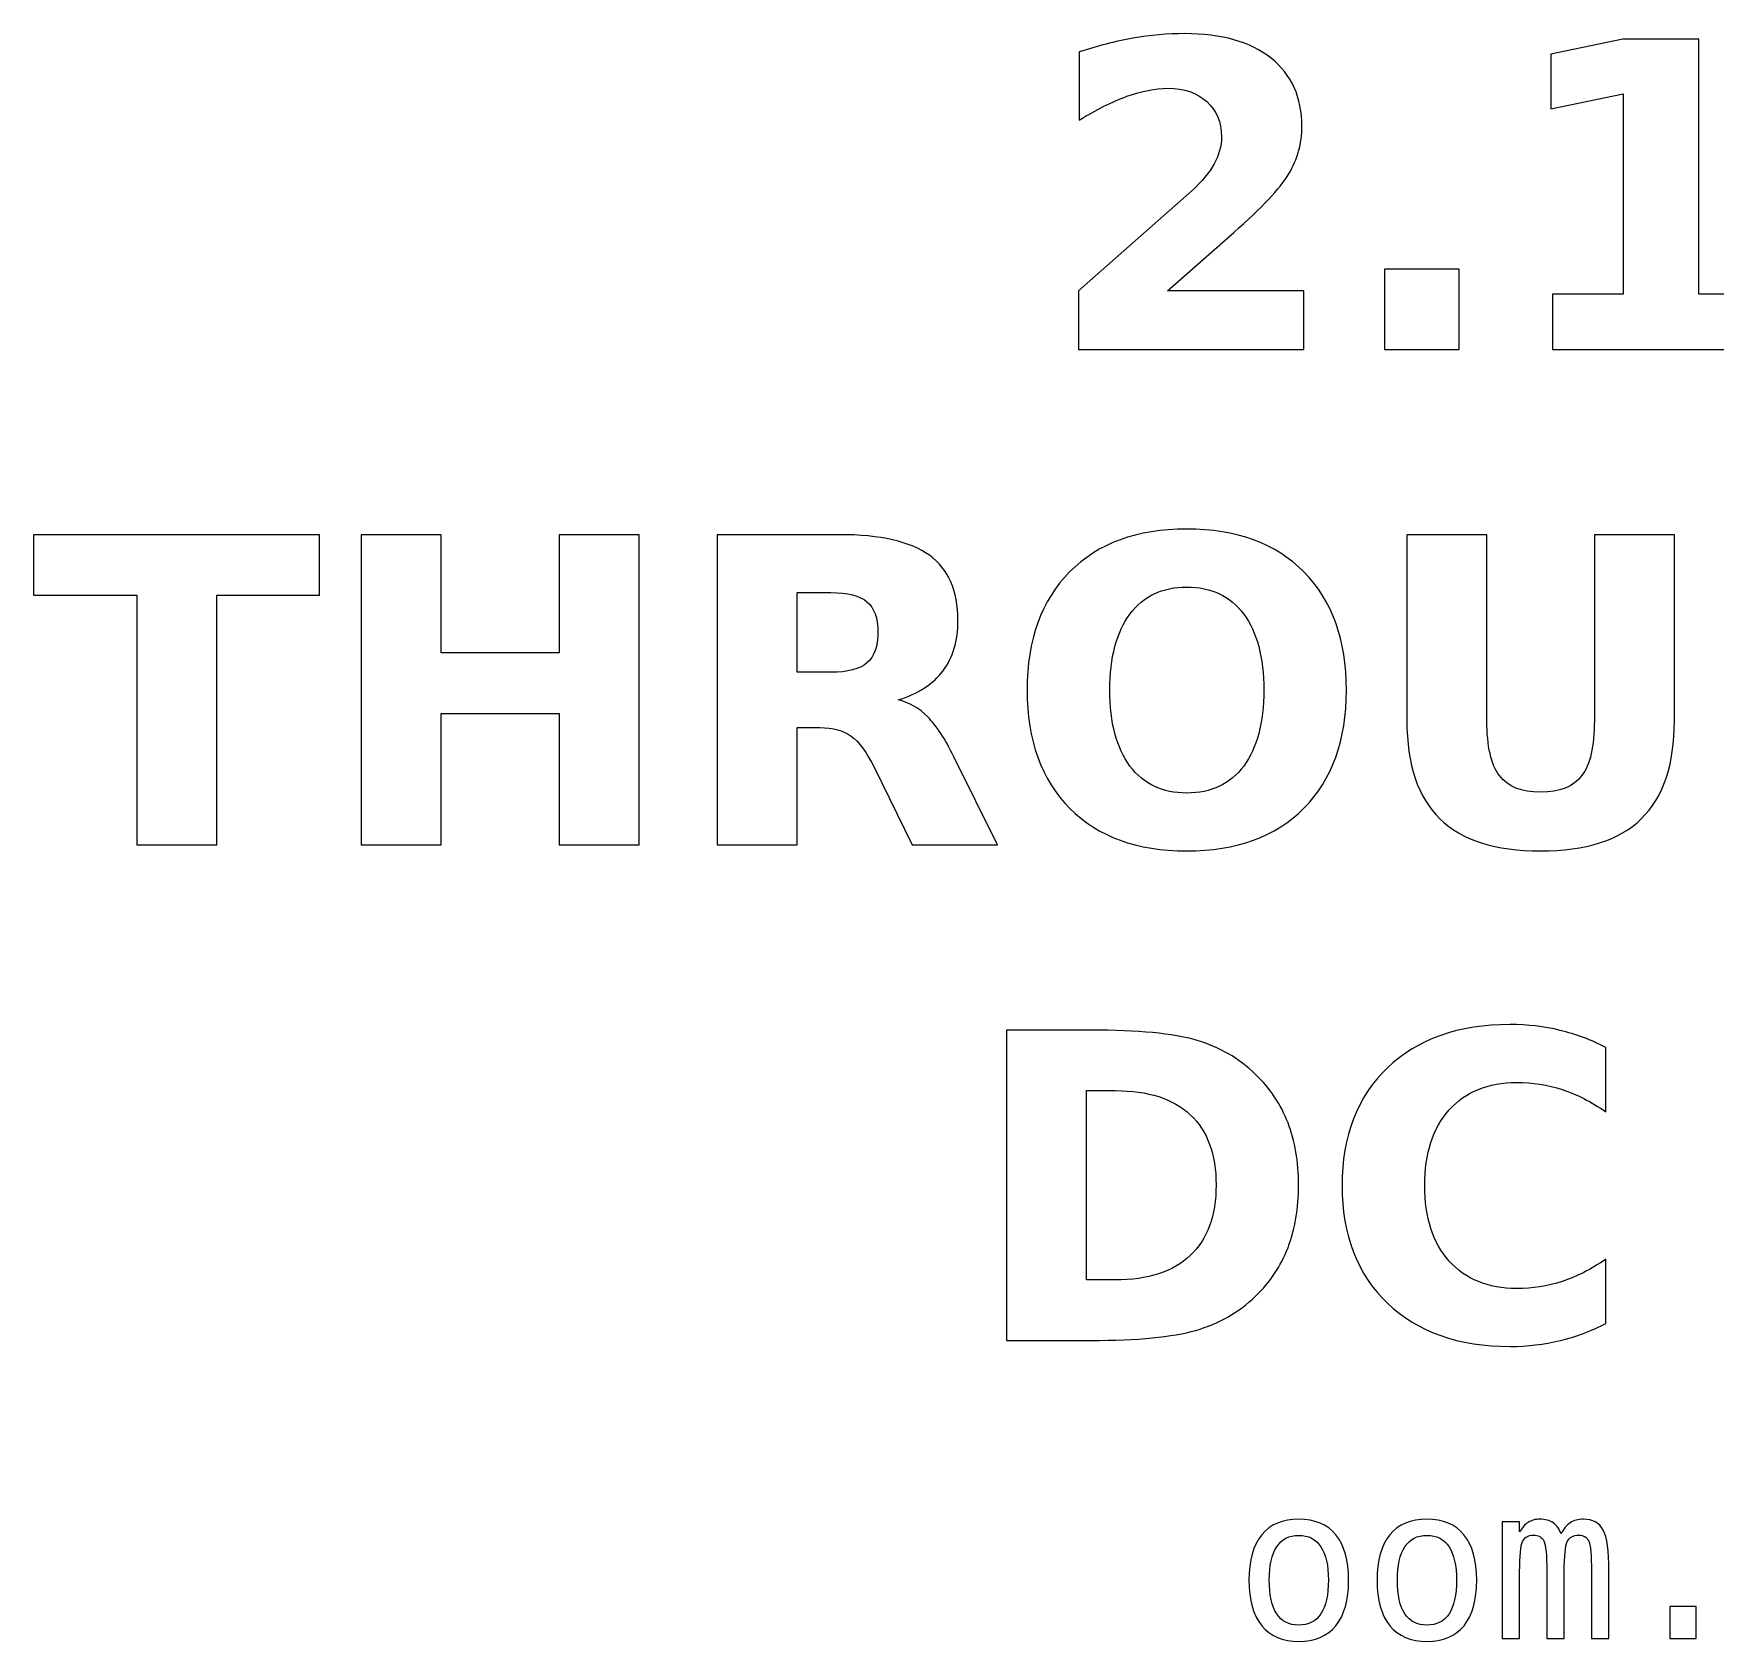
# Model space of a CAD drawing. Header units: centimetres. Extents: x -11.39 to -9.62, y -15.56 to -13.22.
# Drawn here: x -11.394 to -10.604, y -13.977 to -13.221 of the extents above; entities that cross this region are included whole.
import ezdxf

# ---------------------------------------------------------------- set-up
doc = ezdxf.new("R2010")
doc.units = ezdxf.units.CM
doc.header["$MEASUREMENT"] = 0
doc.layers.add('Layer 1', color=7, linetype='Continuous')

msp = doc.modelspace()

# ---------------------------------------------------------------- linework, layer by layer
at = {"layer": 'Layer 1', "color": 250}
for points, knots in [([(-10.86127, -13.34222), (-10.86127, -13.34222), (-10.7971, -13.34222), (-10.7971, -13.34222), (-10.7971, -13.34222), (-10.7971, -13.34222), (-10.7971, -13.36985), (-10.7971, -13.36985), (-10.7971, -13.36985), (-10.7971, -13.36985), (-10.90307, -13.36985), (-10.90307, -13.36985), (-10.90307, -13.36985), (-10.90307, -13.36985), (-10.90307, -13.34222), (-10.90307, -13.34222), (-10.90307, -13.34222), (-10.90307, -13.34222), (-10.84983, -13.29525), (-10.84983, -13.29525), (-10.84983, -13.29525), (-10.84507, -13.29095), (-10.84157, -13.28675), (-10.8393, -13.28265), (-10.8393, -13.28265), (-10.837, -13.27855), (-10.83587, -13.27428), (-10.83587, -13.26985), (-10.83587, -13.26985), (-10.83587, -13.26302), (-10.83817, -13.25752), (-10.84277, -13.25335), (-10.84277, -13.25335), (-10.84733, -13.24918), (-10.85343, -13.24712), (-10.86107, -13.24712), (-10.86107, -13.24712), (-10.86693, -13.24712), (-10.87333, -13.24838), (-10.8803, -13.25088), (-10.8803, -13.25088), (-10.88727, -13.25338), (-10.89473, -13.25712), (-10.90267, -13.26205), (-10.90267, -13.26205), (-10.90267, -13.26205), (-10.90267, -13.23002), (-10.90267, -13.23002), (-10.90267, -13.23002), (-10.8942, -13.22722), (-10.88583, -13.22508), (-10.87757, -13.22362), (-10.87757, -13.22362), (-10.8693, -13.22215), (-10.8612, -13.22142), (-10.85323, -13.22142), (-10.85323, -13.22142), (-10.8358, -13.22142), (-10.82223, -13.22525), (-10.81257, -13.23295), (-10.81257, -13.23295), (-10.8029, -13.24062), (-10.79807, -13.25132), (-10.79807, -13.26508), (-10.79807, -13.26508), (-10.79807, -13.27302), (-10.80013, -13.28042), (-10.80423, -13.28728), (-10.80423, -13.28728), (-10.80833, -13.29415), (-10.81697, -13.30335), (-10.8301, -13.31488), (-10.8301, -13.31488), (-10.8301, -13.31488), (-10.86127, -13.34222), (-10.86127, -13.34222)], [0, 0, 0, 0, 0.052632, 0.052632, 0.052632, 0.052632, 0.105263, 0.105263, 0.105263, 0.105263, 0.157895, 0.157895, 0.157895, 0.157895, 0.210526, 0.210526, 0.210526, 0.210526, 0.263158, 0.263158, 0.263158, 0.263158, 0.315789, 0.315789, 0.315789, 0.315789, 0.368421, 0.368421, 0.368421, 0.368421, 0.421053, 0.421053, 0.421053, 0.421053, 0.473684, 0.473684, 0.473684, 0.473684, 0.526316, 0.526316, 0.526316, 0.526316, 0.578947, 0.578947, 0.578947, 0.578947, 0.631579, 0.631579, 0.631579, 0.631579, 0.684211, 0.684211, 0.684211, 0.684211, 0.736842, 0.736842, 0.736842, 0.736842, 0.789474, 0.789474, 0.789474, 0.789474, 0.842105, 0.842105, 0.842105, 0.842105, 0.894737, 0.894737, 0.894737, 0.894737, 0.947368, 0.947368, 0.947368, 0.947368, 1, 1, 1, 1]), ([(-10.68033, -13.34388), (-10.68033, -13.34388), (-10.64713, -13.34388), (-10.64713, -13.34388), (-10.64713, -13.34388), (-10.64713, -13.34388), (-10.64713, -13.24965), (-10.64713, -13.24965), (-10.64713, -13.24965), (-10.64713, -13.24965), (-10.68119, -13.25668), (-10.68119, -13.25668), (-10.68119, -13.25668), (-10.68119, -13.25668), (-10.68119, -13.23108), (-10.68119, -13.23108), (-10.68119, -13.23108), (-10.68119, -13.23108), (-10.64733, -13.22405), (-10.64733, -13.22405), (-10.64733, -13.22405), (-10.64733, -13.22405), (-10.61159, -13.22405), (-10.61159, -13.22405), (-10.61159, -13.22405), (-10.61159, -13.22405), (-10.61159, -13.34388), (-10.61159, -13.34388), (-10.61159, -13.34388), (-10.61159, -13.34388), (-10.57839, -13.34388), (-10.57839, -13.34388), (-10.57839, -13.34388), (-10.57839, -13.34388), (-10.57839, -13.36985), (-10.57839, -13.36985), (-10.57839, -13.36985), (-10.57839, -13.36985), (-10.68033, -13.36985), (-10.68033, -13.36985), (-10.68033, -13.36985), (-10.68033, -13.36985), (-10.68033, -13.34388), (-10.68033, -13.34388)], [0, 0, 0, 0, 0.090909, 0.090909, 0.090909, 0.090909, 0.181818, 0.181818, 0.181818, 0.181818, 0.272727, 0.272727, 0.272727, 0.272727, 0.363636, 0.363636, 0.363636, 0.363636, 0.454545, 0.454545, 0.454545, 0.454545, 0.545455, 0.545455, 0.545455, 0.545455, 0.636364, 0.636364, 0.636364, 0.636364, 0.727273, 0.727273, 0.727273, 0.727273, 0.818182, 0.818182, 0.818182, 0.818182, 0.909091, 0.909091, 0.909091, 0.909091, 1, 1, 1, 1]), ([(-10.75933, -13.33205), (-10.75933, -13.33205), (-10.72416, -13.33205), (-10.72416, -13.33205), (-10.72416, -13.33205), (-10.72416, -13.33205), (-10.72416, -13.36985), (-10.72416, -13.36985), (-10.72416, -13.36985), (-10.72416, -13.36985), (-10.75933, -13.36985), (-10.75933, -13.36985), (-10.75933, -13.36985), (-10.75933, -13.36985), (-10.75933, -13.33205), (-10.75933, -13.33205)], [0, 0, 0, 0, 0.25, 0.25, 0.25, 0.25, 0.5, 0.5, 0.5, 0.5, 0.75, 0.75, 0.75, 0.75, 1, 1, 1, 1]), ([(-11.39399, -13.45685), (-11.39399, -13.45685), (-11.25963, -13.45685), (-11.25963, -13.45685), (-11.25963, -13.45685), (-11.25963, -13.45685), (-11.25963, -13.48528), (-11.25963, -13.48528), (-11.25963, -13.48528), (-11.25963, -13.48528), (-11.30796, -13.48528), (-11.30796, -13.48528), (-11.30796, -13.48528), (-11.30796, -13.48528), (-11.30796, -13.60265), (-11.30796, -13.60265), (-11.30796, -13.60265), (-11.30796, -13.60265), (-11.34556, -13.60265), (-11.34556, -13.60265), (-11.34556, -13.60265), (-11.34556, -13.60265), (-11.34556, -13.48528), (-11.34556, -13.48528), (-11.34556, -13.48528), (-11.34556, -13.48528), (-11.39399, -13.48528), (-11.39399, -13.48528), (-11.39399, -13.48528), (-11.39399, -13.48528), (-11.39399, -13.45685), (-11.39399, -13.45685)], [0, 0, 0, 0, 0.125, 0.125, 0.125, 0.125, 0.25, 0.25, 0.25, 0.25, 0.375, 0.375, 0.375, 0.375, 0.5, 0.5, 0.5, 0.5, 0.625, 0.625, 0.625, 0.625, 0.75, 0.75, 0.75, 0.75, 0.875, 0.875, 0.875, 0.875, 1, 1, 1, 1]), ([(-11.24016, -13.45685), (-11.24016, -13.45685), (-11.20256, -13.45685), (-11.20256, -13.45685), (-11.20256, -13.45685), (-11.20256, -13.45685), (-11.20256, -13.51242), (-11.20256, -13.51242), (-11.20256, -13.51242), (-11.20256, -13.51242), (-11.1471, -13.51242), (-11.1471, -13.51242), (-11.1471, -13.51242), (-11.1471, -13.51242), (-11.1471, -13.45685), (-11.1471, -13.45685), (-11.1471, -13.45685), (-11.1471, -13.45685), (-11.1095, -13.45685), (-11.1095, -13.45685), (-11.1095, -13.45685), (-11.1095, -13.45685), (-11.1095, -13.60265), (-11.1095, -13.60265), (-11.1095, -13.60265), (-11.1095, -13.60265), (-11.1471, -13.60265), (-11.1471, -13.60265), (-11.1471, -13.60265), (-11.1471, -13.60265), (-11.1471, -13.54085), (-11.1471, -13.54085), (-11.1471, -13.54085), (-11.1471, -13.54085), (-11.20256, -13.54085), (-11.20256, -13.54085), (-11.20256, -13.54085), (-11.20256, -13.54085), (-11.20256, -13.60265), (-11.20256, -13.60265), (-11.20256, -13.60265), (-11.20256, -13.60265), (-11.24016, -13.60265), (-11.24016, -13.60265), (-11.24016, -13.60265), (-11.24016, -13.60265), (-11.24016, -13.45685), (-11.24016, -13.45685)], [0, 0, 0, 0, 0.083333, 0.083333, 0.083333, 0.083333, 0.166667, 0.166667, 0.166667, 0.166667, 0.25, 0.25, 0.25, 0.25, 0.333333, 0.333333, 0.333333, 0.333333, 0.416667, 0.416667, 0.416667, 0.416667, 0.5, 0.5, 0.5, 0.5, 0.583333, 0.583333, 0.583333, 0.583333, 0.666667, 0.666667, 0.666667, 0.666667, 0.75, 0.75, 0.75, 0.75, 0.833333, 0.833333, 0.833333, 0.833333, 0.916667, 0.916667, 0.916667, 0.916667, 1, 1, 1, 1]), ([(-11.03519, -13.54748), (-11.03519, -13.54748), (-11.03519, -13.60265), (-11.03519, -13.60265), (-11.03519, -13.60265), (-11.03519, -13.60265), (-11.07279, -13.60265), (-11.07279, -13.60265), (-11.07279, -13.60265), (-11.07279, -13.60265), (-11.07279, -13.45685), (-11.07279, -13.45685), (-11.07279, -13.45685), (-11.07279, -13.45685), (-11.01536, -13.45685), (-11.01536, -13.45685), (-11.01536, -13.45685), (-10.99616, -13.45685), (-10.98206, -13.46008), (-10.97313, -13.46652), (-10.97313, -13.46652), (-10.96416, -13.47295), (-10.95969, -13.48315), (-10.95969, -13.49708), (-10.95969, -13.49708), (-10.95969, -13.50672), (-10.96203, -13.51465), (-10.96666, -13.52082), (-10.96666, -13.52082), (-10.97133, -13.52702), (-10.97836, -13.53158), (-10.98773, -13.53448), (-10.98773, -13.53448), (-10.98259, -13.53568), (-10.97796, -13.53832), (-10.97389, -13.54245), (-10.97389, -13.54245), (-10.96983, -13.54658), (-10.96573, -13.55285), (-10.96156, -13.56125), (-10.96156, -13.56125), (-10.96156, -13.56125), (-10.94113, -13.60265), (-10.94113, -13.60265), (-10.94113, -13.60265), (-10.94113, -13.60265), (-10.98119, -13.60265), (-10.98119, -13.60265), (-10.98119, -13.60265), (-10.98119, -13.60265), (-10.99896, -13.56642), (-10.99896, -13.56642), (-10.99896, -13.56642), (-11.00253, -13.55915), (-11.00616, -13.55415), (-11.00986, -13.55148), (-11.00986, -13.55148), (-11.01353, -13.54882), (-11.01843, -13.54748), (-11.02456, -13.54748), (-11.02456, -13.54748), (-11.02456, -13.54748), (-11.03519, -13.54748), (-11.03519, -13.54748)], [0, 0, 0, 0, 0.0625, 0.0625, 0.0625, 0.0625, 0.125, 0.125, 0.125, 0.125, 0.1875, 0.1875, 0.1875, 0.1875, 0.25, 0.25, 0.25, 0.25, 0.3125, 0.3125, 0.3125, 0.3125, 0.375, 0.375, 0.375, 0.375, 0.4375, 0.4375, 0.4375, 0.4375, 0.5, 0.5, 0.5, 0.5, 0.5625, 0.5625, 0.5625, 0.5625, 0.625, 0.625, 0.625, 0.625, 0.6875, 0.6875, 0.6875, 0.6875, 0.75, 0.75, 0.75, 0.75, 0.8125, 0.8125, 0.8125, 0.8125, 0.875, 0.875, 0.875, 0.875, 0.9375, 0.9375, 0.9375, 0.9375, 1, 1, 1, 1]), ([(-10.85219, -13.45422), (-10.82876, -13.45422), (-10.81039, -13.46092), (-10.79713, -13.47435), (-10.79713, -13.47435), (-10.78383, -13.48775), (-10.77719, -13.50625), (-10.77719, -13.52988), (-10.77719, -13.52988), (-10.77719, -13.55345), (-10.78383, -13.57195), (-10.79713, -13.58535), (-10.79713, -13.58535), (-10.81039, -13.59878), (-10.82876, -13.60548), (-10.85219, -13.60548), (-10.85219, -13.60548), (-10.87556, -13.60548), (-10.89389, -13.59878), (-10.90723, -13.58535), (-10.90723, -13.58535), (-10.92053, -13.57195), (-10.92719, -13.55345), (-10.92719, -13.52988), (-10.92719, -13.52988), (-10.92719, -13.50625), (-10.92053, -13.48775), (-10.90723, -13.47435), (-10.90723, -13.47435), (-10.89389, -13.46092), (-10.87556, -13.45422), (-10.85219, -13.45422)], [0, 0, 0, 0, 0.125, 0.125, 0.125, 0.125, 0.25, 0.25, 0.25, 0.25, 0.375, 0.375, 0.375, 0.375, 0.5, 0.5, 0.5, 0.5, 0.625, 0.625, 0.625, 0.625, 0.75, 0.75, 0.75, 0.75, 0.875, 0.875, 0.875, 0.875, 1, 1, 1, 1]), ([(-10.74876, -13.45685), (-10.74876, -13.45685), (-10.71116, -13.45685), (-10.71116, -13.45685), (-10.71116, -13.45685), (-10.71116, -13.45685), (-10.71116, -13.54425), (-10.71116, -13.54425), (-10.71116, -13.54425), (-10.71116, -13.55628), (-10.7092, -13.56492), (-10.70526, -13.57008), (-10.70526, -13.57008), (-10.70133, -13.57525), (-10.6949, -13.57785), (-10.68596, -13.57785), (-10.68596, -13.57785), (-10.67696, -13.57785), (-10.6705, -13.57525), (-10.66656, -13.57008), (-10.66656, -13.57008), (-10.66263, -13.56492), (-10.66066, -13.55628), (-10.66066, -13.54425), (-10.66066, -13.54425), (-10.66066, -13.54425), (-10.66066, -13.45685), (-10.66066, -13.45685), (-10.66066, -13.45685), (-10.66066, -13.45685), (-10.62306, -13.45685), (-10.62306, -13.45685), (-10.62306, -13.45685), (-10.62306, -13.45685), (-10.62306, -13.54425), (-10.62306, -13.54425), (-10.62306, -13.54425), (-10.62306, -13.56488), (-10.62823, -13.58025), (-10.6386, -13.59035), (-10.6386, -13.59035), (-10.64893, -13.60045), (-10.66473, -13.60548), (-10.68596, -13.60548), (-10.68596, -13.60548), (-10.70713, -13.60548), (-10.7229, -13.60045), (-10.73323, -13.59035), (-10.73323, -13.59035), (-10.7436, -13.58025), (-10.74876, -13.56488), (-10.74876, -13.54425), (-10.74876, -13.54425), (-10.74876, -13.54425), (-10.74876, -13.45685), (-10.74876, -13.45685)], [0, 0, 0, 0, 0.071429, 0.071429, 0.071429, 0.071429, 0.142857, 0.142857, 0.142857, 0.142857, 0.214286, 0.214286, 0.214286, 0.214286, 0.285714, 0.285714, 0.285714, 0.285714, 0.357143, 0.357143, 0.357143, 0.357143, 0.428571, 0.428571, 0.428571, 0.428571, 0.5, 0.5, 0.5, 0.5, 0.571429, 0.571429, 0.571429, 0.571429, 0.642857, 0.642857, 0.642857, 0.642857, 0.714286, 0.714286, 0.714286, 0.714286, 0.785714, 0.785714, 0.785714, 0.785714, 0.857143, 0.857143, 0.857143, 0.857143, 0.928571, 0.928571, 0.928571, 0.928571, 1, 1, 1, 1]), ([(-11.01936, -13.52152), (-11.01149, -13.52152), (-11.00583, -13.52005), (-11.00243, -13.51712), (-11.00243, -13.51712), (-10.99899, -13.51418), (-10.99729, -13.50935), (-10.99729, -13.50265), (-10.99729, -13.50265), (-10.99729, -13.49602), (-10.99899, -13.49125), (-11.00243, -13.48838), (-11.00243, -13.48838), (-11.00583, -13.48552), (-11.01149, -13.48408), (-11.01936, -13.48408), (-11.01936, -13.48408), (-11.01936, -13.48408), (-11.03519, -13.48408), (-11.03519, -13.48408), (-11.03519, -13.48408), (-11.03519, -13.48408), (-11.03519, -13.52152), (-11.03519, -13.52152), (-11.03519, -13.52152), (-11.03519, -13.52152), (-11.01936, -13.52152), (-11.01936, -13.52152)], [0, 0, 0, 0, 0.142857, 0.142857, 0.142857, 0.142857, 0.285714, 0.285714, 0.285714, 0.285714, 0.428571, 0.428571, 0.428571, 0.428571, 0.571429, 0.571429, 0.571429, 0.571429, 0.714286, 0.714286, 0.714286, 0.714286, 0.857143, 0.857143, 0.857143, 0.857143, 1, 1, 1, 1]), ([(-10.85219, -13.48145), (-10.86366, -13.48145), (-10.87253, -13.48568), (-10.87886, -13.49415), (-10.87886, -13.49415), (-10.88516, -13.50262), (-10.88833, -13.51452), (-10.88833, -13.52988), (-10.88833, -13.52988), (-10.88833, -13.54522), (-10.88516, -13.55708), (-10.87886, -13.56555), (-10.87886, -13.56555), (-10.87253, -13.57402), (-10.86366, -13.57825), (-10.85219, -13.57825), (-10.85219, -13.57825), (-10.84066, -13.57825), (-10.83176, -13.57402), (-10.82543, -13.56555), (-10.82543, -13.56555), (-10.81913, -13.55708), (-10.81596, -13.54522), (-10.81596, -13.52988), (-10.81596, -13.52988), (-10.81596, -13.51452), (-10.81913, -13.50262), (-10.82543, -13.49415), (-10.82543, -13.49415), (-10.83176, -13.48568), (-10.84066, -13.48145), (-10.85219, -13.48145)], [0, 0, 0, 0, 0.125, 0.125, 0.125, 0.125, 0.25, 0.25, 0.25, 0.25, 0.375, 0.375, 0.375, 0.375, 0.5, 0.5, 0.5, 0.5, 0.625, 0.625, 0.625, 0.625, 0.75, 0.75, 0.75, 0.75, 0.875, 0.875, 0.875, 0.875, 1, 1, 1, 1]), ([(-10.93683, -13.68965), (-10.93683, -13.68965), (-10.89717, -13.68965), (-10.89717, -13.68965), (-10.89717, -13.68965), (-10.87503, -13.68965), (-10.85857, -13.69122), (-10.84773, -13.69438), (-10.84773, -13.69438), (-10.8369, -13.69755), (-10.8276, -13.70288), (-10.81983, -13.71045), (-10.81983, -13.71045), (-10.813, -13.71702), (-10.80793, -13.72462), (-10.8046, -13.73322), (-10.8046, -13.73322), (-10.8013, -13.74178), (-10.79963, -13.75152), (-10.79963, -13.76242), (-10.79963, -13.76242), (-10.79963, -13.77342), (-10.8013, -13.78322), (-10.8046, -13.79185), (-10.8046, -13.79185), (-10.80793, -13.80048), (-10.813, -13.80808), (-10.81983, -13.81465), (-10.81983, -13.81465), (-10.82767, -13.82222), (-10.83703, -13.82755), (-10.84797, -13.83072), (-10.84797, -13.83072), (-10.8589, -13.83388), (-10.8753, -13.83545), (-10.89717, -13.83545), (-10.89717, -13.83545), (-10.89717, -13.83545), (-10.93683, -13.83545), (-10.93683, -13.83545), (-10.93683, -13.83545), (-10.93683, -13.83545), (-10.93683, -13.68965), (-10.93683, -13.68965)], [0, 0, 0, 0, 0.090909, 0.090909, 0.090909, 0.090909, 0.181818, 0.181818, 0.181818, 0.181818, 0.272727, 0.272727, 0.272727, 0.272727, 0.363636, 0.363636, 0.363636, 0.363636, 0.454545, 0.454545, 0.454545, 0.454545, 0.545455, 0.545455, 0.545455, 0.545455, 0.636364, 0.636364, 0.636364, 0.636364, 0.727273, 0.727273, 0.727273, 0.727273, 0.818182, 0.818182, 0.818182, 0.818182, 0.909091, 0.909091, 0.909091, 0.909091, 1, 1, 1, 1]), ([(-10.6552, -13.82745), (-10.6621, -13.83102), (-10.6693, -13.83372), (-10.6768, -13.83555), (-10.6768, -13.83555), (-10.68427, -13.83738), (-10.6921, -13.83828), (-10.70023, -13.83828), (-10.70023, -13.83828), (-10.7245, -13.83828), (-10.74373, -13.83148), (-10.75793, -13.81792), (-10.75793, -13.81792), (-10.77213, -13.80435), (-10.77923, -13.78595), (-10.77923, -13.76268), (-10.77923, -13.76268), (-10.77923, -13.73938), (-10.77213, -13.72095), (-10.75793, -13.70738), (-10.75793, -13.70738), (-10.74373, -13.69382), (-10.7245, -13.68702), (-10.70023, -13.68702), (-10.70023, -13.68702), (-10.6921, -13.68702), (-10.68427, -13.68792), (-10.6768, -13.68975), (-10.6768, -13.68975), (-10.6693, -13.69158), (-10.6621, -13.69428), (-10.6552, -13.69785), (-10.6552, -13.69785), (-10.6552, -13.69785), (-10.6552, -13.72802), (-10.6552, -13.72802), (-10.6552, -13.72802), (-10.66217, -13.72325), (-10.66903, -13.71978), (-10.6758, -13.71758), (-10.6758, -13.71758), (-10.68257, -13.71535), (-10.6897, -13.71425), (-10.6972, -13.71425), (-10.6972, -13.71425), (-10.7106, -13.71425), (-10.72117, -13.71855), (-10.72883, -13.72715), (-10.72883, -13.72715), (-10.73653, -13.73575), (-10.74037, -13.74758), (-10.74037, -13.76268), (-10.74037, -13.76268), (-10.74037, -13.77775), (-10.73653, -13.78955), (-10.72883, -13.79815), (-10.72883, -13.79815), (-10.72117, -13.80675), (-10.7106, -13.81105), (-10.6972, -13.81105), (-10.6972, -13.81105), (-10.6897, -13.81105), (-10.68257, -13.80995), (-10.6758, -13.80772), (-10.6758, -13.80772), (-10.66903, -13.80552), (-10.66217, -13.80205), (-10.6552, -13.79728), (-10.6552, -13.79728), (-10.6552, -13.79728), (-10.6552, -13.82745), (-10.6552, -13.82745)], [0, 0, 0, 0, 0.055556, 0.055556, 0.055556, 0.055556, 0.111111, 0.111111, 0.111111, 0.111111, 0.166667, 0.166667, 0.166667, 0.166667, 0.222222, 0.222222, 0.222222, 0.222222, 0.277778, 0.277778, 0.277778, 0.277778, 0.333333, 0.333333, 0.333333, 0.333333, 0.388889, 0.388889, 0.388889, 0.388889, 0.444444, 0.444444, 0.444444, 0.444444, 0.5, 0.5, 0.5, 0.5, 0.555556, 0.555556, 0.555556, 0.555556, 0.611111, 0.611111, 0.611111, 0.611111, 0.666667, 0.666667, 0.666667, 0.666667, 0.722222, 0.722222, 0.722222, 0.722222, 0.777778, 0.777778, 0.777778, 0.777778, 0.833333, 0.833333, 0.833333, 0.833333, 0.888889, 0.888889, 0.888889, 0.888889, 0.944444, 0.944444, 0.944444, 0.944444, 1, 1, 1, 1]), ([(-10.89923, -13.71808), (-10.89923, -13.71808), (-10.89923, -13.80702), (-10.89923, -13.80702), (-10.89923, -13.80702), (-10.89923, -13.80702), (-10.88577, -13.80702), (-10.88577, -13.80702), (-10.88577, -13.80702), (-10.8704, -13.80702), (-10.85867, -13.80322), (-10.85057, -13.79558), (-10.85057, -13.79558), (-10.84247, -13.78798), (-10.8384, -13.77692), (-10.8384, -13.76242), (-10.8384, -13.76242), (-10.8384, -13.74795), (-10.84243, -13.73695), (-10.8505, -13.72942), (-10.8505, -13.72942), (-10.85857, -13.72185), (-10.87033, -13.71808), (-10.88577, -13.71808), (-10.88577, -13.71808), (-10.88577, -13.71808), (-10.89923, -13.71808), (-10.89923, -13.71808)], [0, 0, 0, 0, 0.142857, 0.142857, 0.142857, 0.142857, 0.285714, 0.285714, 0.285714, 0.285714, 0.428571, 0.428571, 0.428571, 0.428571, 0.571429, 0.571429, 0.571429, 0.571429, 0.714286, 0.714286, 0.714286, 0.714286, 0.857143, 0.857143, 0.857143, 0.857143, 1, 1, 1, 1]), ([(-10.79955, -13.91944), (-10.79196, -13.91944), (-10.78616, -13.92189), (-10.78215, -13.92681), (-10.78215, -13.92681), (-10.77813, -13.93172), (-10.77611, -13.93884), (-10.77611, -13.94814), (-10.77611, -13.94814), (-10.77611, -13.95749), (-10.77811, -13.96461), (-10.78211, -13.96951), (-10.78211, -13.96951), (-10.78613, -13.97441), (-10.79193, -13.97686), (-10.79955, -13.97686), (-10.79955, -13.97686), (-10.80715, -13.97686), (-10.81293, -13.97441), (-10.81695, -13.96951), (-10.81695, -13.96951), (-10.82095, -13.96461), (-10.82295, -13.95749), (-10.82295, -13.94814), (-10.82295, -13.94814), (-10.82295, -13.93884), (-10.82095, -13.93172), (-10.81695, -13.92681), (-10.81695, -13.92681), (-10.81293, -13.92189), (-10.80715, -13.91944), (-10.79955, -13.91944)], [0, 0, 0, 0, 0.125, 0.125, 0.125, 0.125, 0.25, 0.25, 0.25, 0.25, 0.375, 0.375, 0.375, 0.375, 0.5, 0.5, 0.5, 0.5, 0.625, 0.625, 0.625, 0.625, 0.75, 0.75, 0.75, 0.75, 0.875, 0.875, 0.875, 0.875, 1, 1, 1, 1]), ([(-10.73935, -13.91944), (-10.73176, -13.91944), (-10.72596, -13.92189), (-10.72195, -13.92681), (-10.72195, -13.92681), (-10.71793, -13.93172), (-10.71591, -13.93884), (-10.71591, -13.94814), (-10.71591, -13.94814), (-10.71591, -13.95749), (-10.71791, -13.96461), (-10.72191, -13.96951), (-10.72191, -13.96951), (-10.72593, -13.97441), (-10.73173, -13.97686), (-10.73935, -13.97686), (-10.73935, -13.97686), (-10.74695, -13.97686), (-10.75273, -13.97441), (-10.75675, -13.96951), (-10.75675, -13.96951), (-10.76075, -13.96461), (-10.76275, -13.95749), (-10.76275, -13.94814), (-10.76275, -13.94814), (-10.76275, -13.93884), (-10.76075, -13.93172), (-10.75675, -13.92681), (-10.75675, -13.92681), (-10.75273, -13.92189), (-10.74695, -13.91944), (-10.73935, -13.91944)], [0, 0, 0, 0, 0.125, 0.125, 0.125, 0.125, 0.25, 0.25, 0.25, 0.25, 0.375, 0.375, 0.375, 0.375, 0.5, 0.5, 0.5, 0.5, 0.625, 0.625, 0.625, 0.625, 0.75, 0.75, 0.75, 0.75, 0.875, 0.875, 0.875, 0.875, 1, 1, 1, 1]), ([(-10.67623, -13.92632), (-10.67513, -13.92397), (-10.67371, -13.92224), (-10.672, -13.92112), (-10.672, -13.92112), (-10.6703, -13.92001), (-10.66823, -13.91944), (-10.66583, -13.91944), (-10.66583, -13.91944), (-10.66143, -13.91944), (-10.65833, -13.92114), (-10.65653, -13.92454), (-10.65653, -13.92454), (-10.65471, -13.92794), (-10.65381, -13.93434), (-10.65381, -13.94376), (-10.65381, -13.94376), (-10.65381, -13.94376), (-10.65381, -13.97544), (-10.65381, -13.97544), (-10.65381, -13.97544), (-10.65381, -13.97544), (-10.66201, -13.97544), (-10.66201, -13.97544), (-10.66201, -13.97544), (-10.66201, -13.97544), (-10.66201, -13.94414), (-10.66201, -13.94414), (-10.66201, -13.94414), (-10.66201, -13.93642), (-10.66245, -13.93164), (-10.66331, -13.92976), (-10.66331, -13.92976), (-10.66416, -13.92789), (-10.66575, -13.92696), (-10.66803, -13.92696), (-10.66803, -13.92696), (-10.67063, -13.92696), (-10.67241, -13.92796), (-10.67338, -13.92996), (-10.67338, -13.92996), (-10.67433, -13.93196), (-10.67481, -13.93669), (-10.67481, -13.94414), (-10.67481, -13.94414), (-10.67481, -13.94414), (-10.67481, -13.97544), (-10.67481, -13.97544), (-10.67481, -13.97544), (-10.67481, -13.97544), (-10.68301, -13.97544), (-10.68301, -13.97544), (-10.68301, -13.97544), (-10.68301, -13.97544), (-10.68301, -13.94414), (-10.68301, -13.94414), (-10.68301, -13.94414), (-10.68301, -13.93632), (-10.68348, -13.93151), (-10.68441, -13.92969), (-10.68441, -13.92969), (-10.68533, -13.92787), (-10.687, -13.92696), (-10.68941, -13.92696), (-10.68941, -13.92696), (-10.6918, -13.92696), (-10.69345, -13.92796), (-10.69436, -13.92996), (-10.69436, -13.92996), (-10.6953, -13.93196), (-10.69576, -13.93669), (-10.69576, -13.94414), (-10.69576, -13.94414), (-10.69576, -13.94414), (-10.69576, -13.97544), (-10.69576, -13.97544), (-10.69576, -13.97544), (-10.69576, -13.97544), (-10.70391, -13.97544), (-10.70391, -13.97544), (-10.70391, -13.97544), (-10.70391, -13.97544), (-10.70391, -13.92076), (-10.70391, -13.92076), (-10.70391, -13.92076), (-10.70391, -13.92076), (-10.69576, -13.92076), (-10.69576, -13.92076), (-10.69576, -13.92076), (-10.69576, -13.92076), (-10.69576, -13.92544), (-10.69576, -13.92544), (-10.69576, -13.92544), (-10.6947, -13.92349), (-10.69335, -13.92201), (-10.69173, -13.92097), (-10.69173, -13.92097), (-10.69013, -13.91996), (-10.6883, -13.91944), (-10.68625, -13.91944), (-10.68625, -13.91944), (-10.68376, -13.91944), (-10.68171, -13.92001), (-10.68006, -13.92114), (-10.68006, -13.92114), (-10.67841, -13.92229), (-10.67715, -13.92401), (-10.67623, -13.92632)], [0, 0, 0, 0, 0.037037, 0.037037, 0.037037, 0.037037, 0.074074, 0.074074, 0.074074, 0.074074, 0.111111, 0.111111, 0.111111, 0.111111, 0.148148, 0.148148, 0.148148, 0.148148, 0.185185, 0.185185, 0.185185, 0.185185, 0.222222, 0.222222, 0.222222, 0.222222, 0.259259, 0.259259, 0.259259, 0.259259, 0.296296, 0.296296, 0.296296, 0.296296, 0.333333, 0.333333, 0.333333, 0.333333, 0.37037, 0.37037, 0.37037, 0.37037, 0.407407, 0.407407, 0.407407, 0.407407, 0.444444, 0.444444, 0.444444, 0.444444, 0.481481, 0.481481, 0.481481, 0.481481, 0.518519, 0.518519, 0.518519, 0.518519, 0.555556, 0.555556, 0.555556, 0.555556, 0.592593, 0.592593, 0.592593, 0.592593, 0.62963, 0.62963, 0.62963, 0.62963, 0.666667, 0.666667, 0.666667, 0.666667, 0.703704, 0.703704, 0.703704, 0.703704, 0.740741, 0.740741, 0.740741, 0.740741, 0.777778, 0.777778, 0.777778, 0.777778, 0.814815, 0.814815, 0.814815, 0.814815, 0.851852, 0.851852, 0.851852, 0.851852, 0.888889, 0.888889, 0.888889, 0.888889, 0.925926, 0.925926, 0.925926, 0.925926, 0.962963, 0.962963, 0.962963, 0.962963, 1, 1, 1, 1]), ([(-10.79955, -13.92706), (-10.80411, -13.92706), (-10.80756, -13.92882), (-10.80991, -13.93237), (-10.80991, -13.93237), (-10.81226, -13.93592), (-10.81343, -13.94119), (-10.81343, -13.94814), (-10.81343, -13.94814), (-10.81343, -13.95507), (-10.81226, -13.96032), (-10.80991, -13.96389), (-10.80991, -13.96389), (-10.80756, -13.96746), (-10.80411, -13.96924), (-10.79955, -13.96924), (-10.79955, -13.96924), (-10.79496, -13.96924), (-10.7915, -13.96746), (-10.78915, -13.96389), (-10.78915, -13.96389), (-10.7868, -13.96032), (-10.78563, -13.95507), (-10.78563, -13.94814), (-10.78563, -13.94814), (-10.78563, -13.94119), (-10.7868, -13.93592), (-10.78915, -13.93237), (-10.78915, -13.93237), (-10.7915, -13.92882), (-10.79496, -13.92706), (-10.79955, -13.92706)], [0, 0, 0, 0, 0.125, 0.125, 0.125, 0.125, 0.25, 0.25, 0.25, 0.25, 0.375, 0.375, 0.375, 0.375, 0.5, 0.5, 0.5, 0.5, 0.625, 0.625, 0.625, 0.625, 0.75, 0.75, 0.75, 0.75, 0.875, 0.875, 0.875, 0.875, 1, 1, 1, 1]), ([(-10.73935, -13.92706), (-10.74391, -13.92706), (-10.74736, -13.92882), (-10.74971, -13.93237), (-10.74971, -13.93237), (-10.75206, -13.93592), (-10.75323, -13.94119), (-10.75323, -13.94814), (-10.75323, -13.94814), (-10.75323, -13.95507), (-10.75206, -13.96032), (-10.74971, -13.96389), (-10.74971, -13.96389), (-10.74736, -13.96746), (-10.74391, -13.96924), (-10.73935, -13.96924), (-10.73935, -13.96924), (-10.73476, -13.96924), (-10.7313, -13.96746), (-10.72895, -13.96389), (-10.72895, -13.96389), (-10.7266, -13.96032), (-10.72543, -13.95507), (-10.72543, -13.94814), (-10.72543, -13.94814), (-10.72543, -13.94119), (-10.7266, -13.93592), (-10.72895, -13.93237), (-10.72895, -13.93237), (-10.7313, -13.92882), (-10.73476, -13.92706), (-10.73935, -13.92706)], [0, 0, 0, 0, 0.125, 0.125, 0.125, 0.125, 0.25, 0.25, 0.25, 0.25, 0.375, 0.375, 0.375, 0.375, 0.5, 0.5, 0.5, 0.5, 0.625, 0.625, 0.625, 0.625, 0.75, 0.75, 0.75, 0.75, 0.875, 0.875, 0.875, 0.875, 1, 1, 1, 1]), ([(-10.62515, -13.96054), (-10.62515, -13.96054), (-10.61285, -13.96054), (-10.61285, -13.96054), (-10.61285, -13.96054), (-10.61285, -13.96054), (-10.61285, -13.97544), (-10.61285, -13.97544), (-10.61285, -13.97544), (-10.61285, -13.97544), (-10.62515, -13.97544), (-10.62515, -13.97544), (-10.62515, -13.97544), (-10.62515, -13.97544), (-10.62515, -13.96054), (-10.62515, -13.96054)], [0, 0, 0, 0, 0.25, 0.25, 0.25, 0.25, 0.5, 0.5, 0.5, 0.5, 0.75, 0.75, 0.75, 0.75, 1, 1, 1, 1])]:
    msp.add_open_spline(points, degree=3, knots=knots, dxfattribs=at)

doc.saveas('drawing.dxf')
